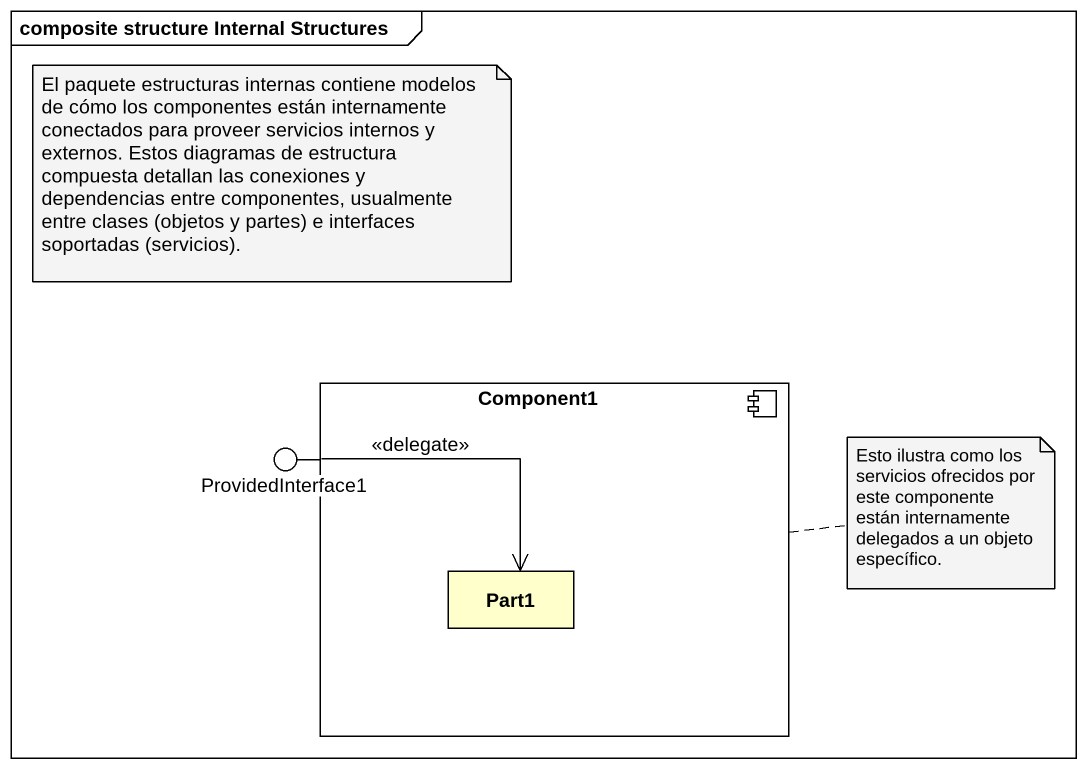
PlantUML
@startuml
mainframe composite structure Internal Structures
component Component1 {
  rectangle Part1
}
() ProvidedInterface1
Component1 -left- ProvidedInterface1
ProvidedInterface1 --> Part1 : <<delegate>>
note as N1
  El paquete estructuras internas contiene modelos de cómo los componentes están internamente conectados para proveer servicios internos y externos. Estos diagramas de estructura compuesta detallan las conexiones y dependencias entre componentes, usualmente entre clases (objetos y partes) e interfaces soportadas (servicios).
end note
note right of Component1 : Esto ilustra como los servicios ofrecidos por este componente están internamente delegados a un objeto específico.
@enduml
